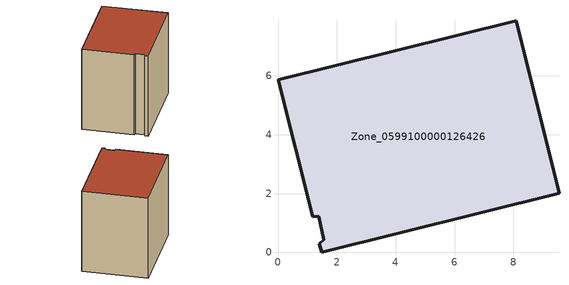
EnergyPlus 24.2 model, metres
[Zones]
Zone_0599100000126426
 floor ground (C_G): 1.48,0 1.4,0.3 1.55,0.43 1.38,1.23 1.17,1.21 0,5.87 8.09,7.88 9.55,2.01 z0
 wall outside (C_F): 1.48,0 9.55,2.01 8.09,7.88 0,5.87 1.17,1.21 1.38,1.23 1.55,0.43 1.4,0.3 1.48,0 z0:8.03
 roof outside (C_R): 1.4,0.3 1.48,0 9.55,2.01 8.09,7.88 0,5.87 1.17,1.21 1.38,1.23 1.55,0.43 z8.03
[BUILDING]
Pand.0599100000126426: North Axis=0; Terrain=City; Loads Convergence Tolerance Value=0.04; Temperature Convergence Tolerance Value=0.4; Solar Distribution=FullExterior; Maximum Number of Warmup Days=25; Minimum Number of Warmup Days=1
[Site:Location]
Rotterdam.The.Hague.AP_ZH_NLD Design_Conditions: Latitude=51.96; Longitude=4.45; Time Zone=1; Elevation=-4.5
[SITE:GROUNDTEMPERATURE:BUILDINGSURFACE]
18, 18, 18, 18, 18, 18, 18, 18, 18, 18, 18, 18
[MATERIAL] Thermal Absorptance=0.9; Solar Absorptance=0.7; Visible Absorptance=0.7
Name | Roughness | Thickness | Conductivity | Density | Specific Heat
G.TI.1965-1974 | MediumSmooth | 0.15 | 0.882353 | 540 | 1210
F.TI.1965-1974 | Rough | 0.3 | 0.697674 | 1920 | 840
R.TI.1965-1974 | MediumRough | 0.2 | 0.232558 | 1500 | 1000
[CONSTRUCTION]
C_G: G.TI.1965-1974
C_F: F.TI.1965-1974
C_R: R.TI.1965-1974
[ZONE]
Zone_0599100000126426: Type=1; Multiplier=1; Ceiling Height=Autocalculate; Volume=Autocalculate; Floor Area=autocalculate; Part of Total Floor Area=Yes
[ZONEINFILTRATION:DESIGNFLOWRATE]
Infil_Zone_0599100000126426: Zone or ZoneList or Space or SpaceList=Zone_0599100000126426; Schedule=AlwaysOn; Design Flow Rate Calculation Method=Flow/Area; Flow Rate per Floor Area=0.003; Constant Term Coefficient=1; Temperature Term Coefficient=0; Velocity Term Coefficient=0; Velocity Squared Term Coefficient=0
[HVACTEMPLATE:ZONE:IDEALLOADSAIRSYSTEM]
Zone_0599100000126426: Maximum Heating Supply Air Temperature=50; Minimum Cooling Supply Air Temperature=13; Maximum Heating Supply Air Humidity Ratio=0.0156; Minimum Cooling Supply Air Humidity Ratio=0.0077; Heating Limit=NoLimit; Cooling Limit=NoLimit; Dehumidification Control Type=ConstantSensibleHeatRatio; Cooling Sensible Heat Ratio=0.7; Dehumidification Setpoint=60; Humidification Control Type=None; Humidification Setpoint=30; Outdoor Air Method=None; Outdoor Air Flow Rate per Person=0.00944; Outdoor Air Flow Rate per Zone Floor Area=0; Outdoor Air Flow Rate per Zone=0; Demand Controlled Ventilation Type=None; Outdoor Air Economizer Type=NoEconomizer; Heat Recovery Type=None; Sensible Heat Recovery Effectiveness=0.7; Latent Heat Recovery Effectiveness=0.65
[ZONECONTROL:THERMOSTAT]
ThermostatControl_Zone_0599100000126426: Zone or ZoneList=Zone_0599100000126426; Control Type Schedule=DualSetpointControlType; Control 1=Thermostat_Zone_0599100000126426; Temperature Difference Between Cutout And Setpoint=0
[THERMOSTATSETPOINT:DUALSETPOINT]
Thermostat_Zone_0599100000126426: Heating Setpoint Temperature Schedule=HeatingSetpoint_Zone_0599100000126426; Cooling Setpoint Temperature Schedule=CoolingSetpoint_Zone_0599100000126426
[SCHEDULE:COMPACT]
HeatingSetpoint_Zone_0599100000126426: Through: 12/31, For: AllDays, Until: 24:00, 21
CoolingSetpoint_Zone_0599100000126426: Through: 12/31, For: AllDays, Until: 24:00, 24
DualSetpointControlType: Through: 12/31, For: AllDays, Until: 24:00, 4
AlwaysOn: Through: 12/31, For: AllDays, Until: 24:00, 1
